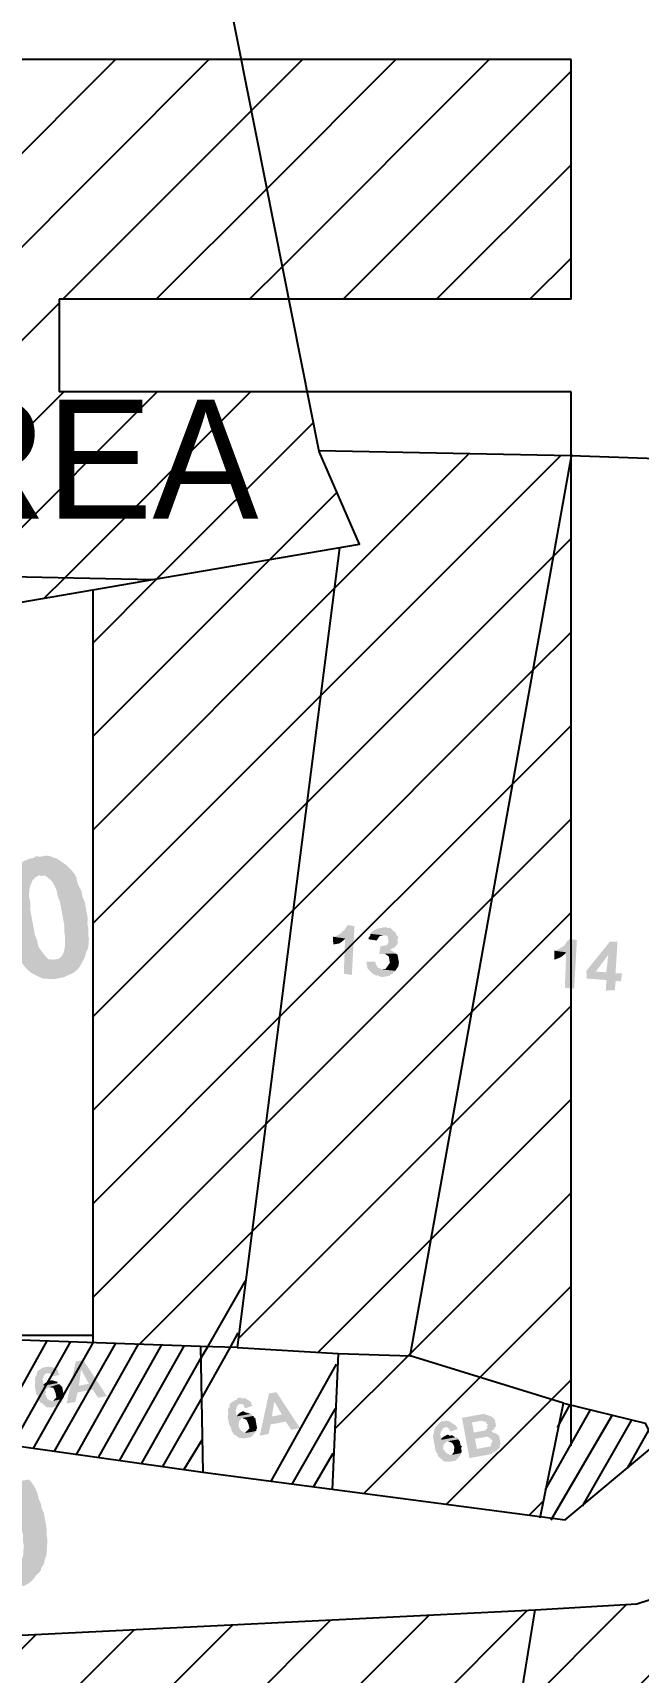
# Model space of a CAD drawing. Header units: metres. Extents: x 297 to 3998, y 336 to 1712.
# Drawn here: x 3292 to 3337.9, y 1241.3 to 1365.4 of the extents above; entities that cross this region are included whole.
import ezdxf

# ---------------------------------------------------------------- set-up
doc = ezdxf.new("R2010")
doc.units = ezdxf.units.M
doc.header["$MEASUREMENT"] = 0
doc.styles.get("Standard").update_dxf_attribs({"font": 'CENSCBK.TTF'})
pattern_1 = [(45, (-2513.5867, 677.9554), (-3.535534, 3.535534), [])]

msp = doc.modelspace()

# ---------------------------------------------------------------- hatches: boundary and pattern name
h = msp.add_hatch()
h.set_pattern_fill('ANSI31', color=2, scale=40, style=0)
h.set_pattern_definition(pattern_1)
h.paths.add_polyline_path([(3307.837, 1363.319), (3218.797, 1363.319), (3217.376, 1336.193), (3223.948, 1336.193), (3223.948, 1313.401), (3252.944, 1315.471), (3255.692, 1324.948), (3301.124, 1323.974), (3316.773, 1326.661), (3313.677, 1333.748), (3313.695, 1333.747), (3312.815, 1338.186), (3294.029, 1338.186), (3294.029, 1345.186), (3311.429, 1345.186)])
h = msp.add_hatch()
h.set_pattern_fill('ANSI31', color=2, scale=40, style=0)
h.set_pattern_definition(pattern_1)
h.paths.add_polyline_path([(3311.429, 1345.186), (3332.777, 1345.186), (3332.777, 1363.319), (3307.837, 1363.319)])
h = msp.add_hatch()
h.set_pattern_fill('ANSI31', color=2, scale=40, style=0)
h.set_pattern_definition(pattern_1)
h.paths.add_polyline_path([(3332.777, 1333.08), (3332.777, 1333.356), (3332.77, 1333.356), (3320.722, 1333.603), (3316.747, 1326.72), (3316.773, 1326.661), (3315.252, 1326.4), (3307.496, 1265.888), (3315.16, 1265.43), (3320.607, 1265.252)], flags=17)
h = msp.add_hatch()
h.set_pattern_fill('ANSI31', color=2, scale=40, style=0)
h.set_pattern_definition(pattern_1)
h.paths.add_polyline_path([(3332.777, 1333.08), (3320.607, 1265.252), (3332.193, 1261.677), (3332.693, 1261.555), (3332.777, 1261.709)])
h = msp.add_hatch()
h.set_pattern_fill('ANSI31', color=2, scale=40, style=0)
h.set_pattern_definition(pattern_1)
h.paths.add_polyline_path([(3315.252, 1326.4), (3301.124, 1323.974), (3296.606, 1323.2), (3296.606, 1266.251), (3304.725, 1265.968), (3305.298, 1265.951), (3305.314, 1265.978), (3308.142, 1270.929)])
h = msp.add_hatch()
h.set_pattern_fill('ANSI31', color=2, scale=40, style=0)
h.set_pattern_definition(pattern_1)
h.paths.add_polyline_path([(3255.692, 1324.948), (3252.944, 1315.471), (3262.904, 1316.945), (3262.858, 1317.416), (3301.124, 1323.974)])
at = {"linetype": 'Continuous'}
for points in [[(3292.281, 1303.051), (3292.108, 1302.92), (3291.822, 1302.868), (3291.364, 1302.685), (3291.018, 1302.424), (3290.672, 1302.164), (3290.457, 1301.73), (3290.224, 1301.392), (3290.121, 1300.881), (3290.001, 1300.465), (3289.994, 1299.971), (3289.986, 1299.478), (3290.074, 1299.002), (3290.066, 1298.508), (3290.154, 1298.032), (3290.242, 1297.556), (3290.425, 1297.098), (3290.512, 1296.622), (3290.583, 1296.241), (3290.618, 1296.05), (3290.765, 1295.782), (3290.948, 1295.324), (3291.209, 1294.978), (3291.47, 1294.632), (3291.713, 1294.382), (3292.051, 1294.149), (3292.484, 1293.933), (3292.805, 1293.796), (3293.203, 1293.771), (3293.602, 1293.746), (3293.983, 1293.816), (3294.363, 1293.886), (3294.727, 1294.051), (3295.09, 1294.217), (3295.436, 1294.477), (3295.669, 1294.815), (3295.884, 1295.249), (3295.962, 1295.362), (3296.022, 1295.57), (3293.719, 1295.244), (3293.624, 1295.226), (3293.226, 1295.251), (3292.983, 1295.502), (3292.722, 1295.848), (3292.462, 1296.193), (3292.374, 1296.669), (3292.191, 1297.128), (3292.121, 1297.509), (3292.051, 1297.889), (3291.998, 1298.175), (3291.928, 1298.556), (3291.84, 1299.032), (3291.848, 1299.526), (3291.76, 1300.002), (3291.767, 1300.495), (3291.888, 1300.911), (3292.025, 1301.232), (3292.276, 1301.475), (3292.544, 1301.623), (3294.924, 1302.061), (3294.811, 1302.139), (3294.568, 1302.389), (3294.343, 1302.545), (3294.117, 1302.7), (3293.892, 1302.855), (3293.684, 1302.916), (3293.363, 1303.053), (3293.06, 1303.096), (3292.774, 1303.043), (3292.584, 1303.008)], [(3294.924, 1302.061), (3292.544, 1301.623), (3292.657, 1301.545), (3292.942, 1301.598), (3293.168, 1301.442), (3293.524, 1301.114), (3293.672, 1300.846), (3293.837, 1300.483), (3293.925, 1300.007), (3294.09, 1299.643), (3294.16, 1299.263), (3294.213, 1298.977), (3294.283, 1298.596), (3294.353, 1298.215), (3294.423, 1297.834), (3294.416, 1297.341), (3294.486, 1296.96), (3294.479, 1296.466), (3294.453, 1296.068), (3294.333, 1295.652), (3294.178, 1295.427), (3294.005, 1295.296), (3293.719, 1295.244), (3296.022, 1295.57), (3296.082, 1295.778), (3296.22, 1296.098), (3296.262, 1296.401), (3296.287, 1296.8), (3296.235, 1297.085), (3296.242, 1297.579), (3296.172, 1297.96), (3296.197, 1298.358), (3296.127, 1298.739), (3296.039, 1299.215), (3295.969, 1299.596), (3295.804, 1299.959), (3295.716, 1300.435), (3295.568, 1300.703), (3295.403, 1301.067), (3295.333, 1301.447), (3295.185, 1301.715), (3295.054, 1301.888)], [(3316.391, 1297.748), (3315.88, 1297.851), (3315.647, 1297.512), (3315.57, 1297.4), (3315.474, 1297.382), (3315.397, 1297.269), (3315.224, 1297.139), (3314.956, 1296.991), (3314.861, 1296.974), (3314.765, 1296.956), (3315.675, 1296.828), (3315.577, 1294.153), (3316.184, 1294.067)], [(3318.669, 1297.675), (3318.574, 1297.658), (3318.288, 1297.605), (3318.098, 1297.57), (3317.829, 1297.422), (3317.657, 1297.292), (3317.579, 1297.179), (3318.584, 1297.069), (3318.887, 1297.026), (3318.939, 1296.741), (3318.957, 1296.646), (3318.975, 1296.55), (3318.897, 1296.438), (3318.819, 1296.325), (3318.724, 1296.307), (3318.438, 1296.255), (3318.343, 1296.237), (3318.258, 1295.631), (3318.544, 1295.684), (3319.531, 1295.669), (3319.418, 1295.746), (3319.4, 1295.841), (3319.305, 1295.824), (3319.193, 1295.902), (3319.08, 1295.979), (3319.348, 1296.127), (3319.443, 1296.145), (3319.521, 1296.257), (3319.598, 1296.37), (3319.676, 1296.483), (3319.659, 1296.578), (3319.641, 1296.673), (3319.623, 1296.768), (3319.701, 1296.881), (3319.684, 1296.976), (3319.571, 1297.054), (3319.553, 1297.149), (3319.536, 1297.244), (3319.423, 1297.322), (3319.067, 1297.65), (3318.972, 1297.633), (3318.877, 1297.615), (3318.764, 1297.693)], [(3314.765, 1296.956), (3314.775, 1296.367), (3315.251, 1296.455), (3315.597, 1296.716), (3315.675, 1296.828)], [(3317.579, 1297.179), (3317.596, 1297.084), (3317.519, 1296.971), (3317.441, 1296.859), (3317.459, 1296.763), (3318.065, 1296.678), (3318.143, 1296.791), (3318.298, 1297.016), (3318.488, 1297.051), (3318.584, 1297.069)], [(3333.218, 1296.714), (3332.612, 1296.799), (3332.629, 1296.704), (3332.534, 1296.686), (3332.456, 1296.574), (3332.379, 1296.461), (3332.301, 1296.348), (3332.223, 1296.235), (3332.128, 1296.218), (3331.955, 1296.088), (3331.687, 1295.94), (3331.592, 1295.922), (3331.497, 1295.905), (3332.406, 1295.777), (3332.309, 1293.101), (3333.01, 1293.033)], [(3336.292, 1296.591), (3335.704, 1296.581), (3333.942, 1294.386), (3333.952, 1293.798), (3335.451, 1293.68), (3335.401, 1292.883), (3336.085, 1292.911), (3336.152, 1293.612), (3336.551, 1293.587), (3336.636, 1294.194), (3336.142, 1294.201), (3334.644, 1294.319), (3335.593, 1295.577)], [(3336.292, 1296.591), (3335.593, 1295.577), (3335.441, 1294.269), (3334.644, 1294.319), (3336.142, 1294.201)], [(3317.965, 1295.085), (3317.281, 1295.057), (3317.298, 1294.962), (3317.316, 1294.867), (3317.369, 1294.581), (3317.612, 1294.331), (3317.742, 1294.158), (3318.063, 1294.02), (3318.158, 1294.037), (3318.271, 1293.96), (3318.479, 1293.9), (3318.669, 1293.935), (3318.764, 1293.952), (3318.859, 1293.97), (3318.955, 1293.987), (3319.05, 1294.005), (3319.127, 1294.118), (3319.318, 1294.153), (3319.3, 1294.248), (3319.396, 1294.265), (3319.473, 1294.378), (3318.469, 1294.488), (3318.148, 1294.626), (3318, 1294.894), (3317.982, 1294.989)], [(3319.531, 1295.669), (3318.544, 1295.684), (3318.639, 1295.701), (3318.752, 1295.623), (3318.977, 1295.468), (3319.03, 1295.182), (3319.047, 1295.087), (3319.065, 1294.992), (3318.987, 1294.879), (3318.832, 1294.654), (3318.754, 1294.541), (3318.659, 1294.523), (3318.564, 1294.506), (3318.469, 1294.488), (3319.473, 1294.378), (3319.551, 1294.491), (3319.706, 1294.716), (3319.749, 1295.02), (3319.714, 1295.21), (3319.661, 1295.496), (3319.644, 1295.591)], [(3331.497, 1295.905), (3331.524, 1295.221), (3331.983, 1295.404), (3332.329, 1295.664), (3332.406, 1295.777)], [(3293.1, 1264.416), (3292.909, 1264.381), (3292.814, 1264.364), (3292.373, 1264.086), (3292.391, 1263.99), (3292.313, 1263.878), (3293.092, 1263.923), (3293.187, 1263.94), (3293.395, 1263.88), (3293.413, 1263.785), (3293.526, 1263.707), (3294.097, 1263.813), (3293.984, 1263.89), (3293.931, 1264.176), (3293.706, 1264.331), (3293.498, 1264.391), (3293.195, 1264.434)], [(3295.861, 1264.925), (3295.289, 1264.82), (3294.596, 1261.64), (3295.262, 1261.763), (3295.425, 1262.482), (3296.567, 1262.693), (3295.527, 1262.993), (3295.698, 1264.206)], [(3295.861, 1264.925), (3295.698, 1264.206), (3296.289, 1263.134), (3295.527, 1262.993), (3296.567, 1262.693), (3296.976, 1262.079), (3297.642, 1262.202)], [(3292.313, 1263.878), (3292.33, 1263.782), (3292.253, 1263.67), (3292.193, 1263.462), (3292.228, 1263.271), (3292.185, 1262.968), (3292.238, 1262.683), (3292.29, 1262.397), (3292.421, 1262.224), (3292.473, 1261.938), (3292.604, 1261.766), (3292.621, 1261.67), (3292.716, 1261.688), (3293.072, 1261.36), (3293.471, 1261.335), (3293.929, 1261.518), (3294.275, 1261.778), (3294.257, 1261.873), (3294.335, 1261.986), (3293.478, 1261.828), (3293.157, 1261.966), (3292.992, 1262.329), (3293.017, 1262.728), (3293.285, 1262.876), (3294.029, 1263.111), (3293.916, 1263.189), (3292.869, 1262.996), (3292.817, 1263.281), (3292.799, 1263.377), (3292.781, 1263.472), (3292.764, 1263.567), (3292.859, 1263.585), (3292.842, 1263.68), (3292.919, 1263.793), (3292.997, 1263.905), (3293.092, 1263.923)], [(3293.293, 1263.369), (3293.025, 1263.221), (3292.852, 1263.091), (3292.869, 1262.996), (3293.916, 1263.189), (3293.899, 1263.284), (3293.691, 1263.344), (3293.483, 1263.404), (3293.388, 1263.387)], [(3294.029, 1263.111), (3293.285, 1262.876), (3293.588, 1262.833), (3293.754, 1262.47), (3293.824, 1262.089), (3293.573, 1261.846), (3293.478, 1261.828), (3294.335, 1261.986), (3294.317, 1262.081), (3294.413, 1262.099), (3294.395, 1262.194), (3294.378, 1262.289), (3294.342, 1262.48), (3294.325, 1262.575), (3294.29, 1262.765), (3294.272, 1262.861), (3294.255, 1262.956), (3294.16, 1262.938), (3294.142, 1263.033)], [(3306.935, 1261.453), (3306.953, 1261.358), (3306.857, 1261.34), (3306.797, 1261.132), (3306.85, 1260.847), (3306.79, 1260.639), (3306.842, 1260.353), (3306.895, 1260.068), (3307.043, 1259.8), (3307.078, 1259.609), (3307.226, 1259.341), (3307.338, 1259.263), (3307.677, 1259.03), (3308.075, 1259.005), (3308.551, 1259.093), (3308.879, 1259.449), (3308.862, 1259.544), (3308.957, 1259.562), (3308.1, 1259.404), (3307.762, 1259.637), (3307.614, 1259.905), (3307.639, 1260.303), (3307.89, 1260.546), (3308.651, 1260.687), (3308.634, 1260.782), (3308.521, 1260.859), (3307.474, 1260.666), (3307.421, 1260.952), (3307.404, 1261.047), (3307.386, 1261.142), (3307.464, 1261.255), (3307.446, 1261.35), (3307.524, 1261.463), (3307.601, 1261.576), (3307.697, 1261.593)], [(3307.704, 1262.087), (3307.514, 1262.052), (3307.531, 1261.957), (3307.436, 1261.939), (3306.995, 1261.661), (3306.917, 1261.548), (3306.935, 1261.453), (3307.697, 1261.593), (3307.792, 1261.611), (3308, 1261.551), (3308.017, 1261.456), (3308.035, 1261.36), (3308.148, 1261.283), (3308.701, 1261.483), (3308.589, 1261.561), (3308.554, 1261.751), (3308.328, 1261.907), (3308.103, 1262.062), (3307.817, 1262.009), (3307.799, 1262.105)], [(3310.483, 1262.501), (3309.911, 1262.395), (3309.218, 1259.216), (3309.884, 1259.339), (3310.047, 1260.058), (3311.189, 1260.268), (3310.132, 1260.664), (3310.32, 1261.782)], [(3310.483, 1262.501), (3310.32, 1261.782), (3310.894, 1260.804), (3310.132, 1260.664), (3311.189, 1260.268), (3311.598, 1259.654), (3312.264, 1259.777)], [(3307.897, 1261.04), (3307.629, 1260.892), (3307.474, 1260.666), (3308.521, 1260.859), (3308.313, 1260.92), (3308.105, 1260.98), (3307.992, 1261.057)], [(3308.651, 1260.687), (3307.89, 1260.546), (3308.21, 1260.408), (3308.376, 1260.045), (3308.428, 1259.76), (3308.178, 1259.516), (3308.1, 1259.404), (3308.957, 1259.562), (3308.939, 1259.657), (3309.017, 1259.77), (3309, 1259.865), (3308.982, 1259.96), (3308.964, 1260.055), (3308.947, 1260.15), (3308.929, 1260.246), (3308.912, 1260.341), (3308.894, 1260.436), (3308.877, 1260.531), (3308.764, 1260.609), (3308.746, 1260.704)], [(3323.191, 1260.314), (3323.095, 1260.296), (3323, 1260.279), (3322.905, 1260.261), (3322.577, 1259.906), (3322.482, 1259.888), (3322.499, 1259.793), (3322.421, 1259.68), (3323.278, 1259.838), (3323.373, 1259.855), (3323.486, 1259.778), (3323.617, 1259.605), (3323.634, 1259.51), (3324.188, 1259.71), (3324.17, 1259.805), (3324.04, 1259.978), (3323.814, 1260.134), (3323.589, 1260.289), (3323.381, 1260.349), (3323.286, 1260.332)], [(3325.761, 1260.788), (3324.523, 1260.56), (3325.085, 1257.513), (3326.227, 1257.723), (3326.513, 1257.776), (3326.799, 1257.829), (3326.781, 1257.924), (3326.876, 1257.941), (3327.144, 1258.089), (3327.395, 1258.332), (3327.377, 1258.428), (3325.646, 1258.207), (3325.506, 1258.969), (3327.219, 1259.284), (3327.107, 1259.362), (3326.994, 1259.44), (3326.899, 1259.422), (3326.786, 1259.5), (3326.768, 1259.595), (3326.864, 1259.613), (3326.941, 1259.725), (3325.418, 1259.445), (3325.278, 1260.206), (3326.896, 1260.505), (3326.879, 1260.6), (3326.783, 1260.582), (3326.766, 1260.677), (3326.671, 1260.66), (3326.558, 1260.738), (3326.35, 1260.798), (3326.255, 1260.78), (3326.237, 1260.875), (3325.856, 1260.805)], [(3326.896, 1260.505), (3325.563, 1260.259), (3326.039, 1260.347), (3326.152, 1260.269), (3326.247, 1260.287), (3326.36, 1260.209), (3326.378, 1260.114), (3326.49, 1260.036), (3326.413, 1259.923), (3326.43, 1259.828), (3326.448, 1259.733), (3326.353, 1259.715), (3326.275, 1259.603), (3325.894, 1259.532), (3325.418, 1259.445), (3326.941, 1259.725), (3327.019, 1259.838), (3327.097, 1259.951), (3327.079, 1260.046), (3327.062, 1260.141), (3327.026, 1260.332), (3327.009, 1260.427)], [(3322.421, 1259.68), (3322.439, 1259.585), (3322.379, 1259.377), (3322.319, 1259.169), (3322.371, 1258.883), (3322.424, 1258.598), (3322.477, 1258.312), (3322.529, 1258.026), (3322.66, 1257.854), (3322.695, 1257.663), (3322.807, 1257.585), (3323.163, 1257.257), (3323.657, 1257.25), (3324.038, 1257.32), (3324.366, 1257.676), (3324.443, 1257.789), (3324.426, 1257.884), (3323.664, 1257.743), (3323.344, 1257.881), (3323.083, 1258.227), (3323.126, 1258.53), (3323.376, 1258.773), (3324.233, 1258.931), (3324.215, 1259.026), (3324.103, 1259.104), (3322.96, 1258.893), (3322.908, 1259.179), (3322.89, 1259.274), (3322.872, 1259.369), (3322.95, 1259.482), (3322.933, 1259.577), (3323.028, 1259.595), (3323.01, 1259.69), (3323.183, 1259.82), (3323.278, 1259.838)], [(3323.384, 1259.267), (3323.115, 1259.119), (3322.943, 1258.989), (3322.96, 1258.893), (3324.103, 1259.104), (3324.007, 1259.086), (3323.782, 1259.242), (3323.591, 1259.207), (3323.479, 1259.284)], [(3327.219, 1259.284), (3325.982, 1259.056), (3326.267, 1259.109), (3326.363, 1259.127), (3326.458, 1259.144), (3326.571, 1259.066), (3326.683, 1258.989), (3326.701, 1258.894), (3326.796, 1258.911), (3326.831, 1258.721), (3326.736, 1258.703), (3326.753, 1258.608), (3326.693, 1258.4), (3326.598, 1258.382), (3325.646, 1258.207), (3327.377, 1258.428), (3327.437, 1258.636), (3327.42, 1258.731), (3327.367, 1259.016), (3327.332, 1259.207)], [(3324.233, 1258.931), (3323.376, 1258.773), (3323.471, 1258.791), (3323.792, 1258.653), (3323.94, 1258.385), (3323.915, 1257.986), (3323.759, 1257.761), (3323.664, 1257.743), (3324.426, 1257.884), (3324.504, 1257.996), (3324.486, 1258.092), (3324.468, 1258.187), (3324.451, 1258.282), (3324.529, 1258.395), (3324.416, 1258.473), (3324.381, 1258.663), (3324.363, 1258.758)], [(3291.717, 1255.893), (3289.146, 1255.419), (3289.242, 1255.437), (3289.45, 1255.376), (3289.848, 1255.351), (3290.186, 1255.118), (3290.447, 1254.773), (3290.612, 1254.409), (3290.647, 1254.219), (3290.717, 1253.838), (3290.805, 1253.362), (3290.702, 1252.851), (3290.469, 1252.513), (3290.314, 1252.287), (3290.141, 1252.157), (3289.856, 1252.104), (3287.493, 1251.571), (3287.623, 1251.398), (3287.754, 1251.225), (3291.276, 1251.874), (3291.311, 1251.683), (3291.286, 1251.285), (3291.356, 1250.904), (3291.331, 1250.506), (3291.306, 1250.108), (3291.169, 1249.787), (3291.031, 1249.466), (3290.78, 1249.223), (3290.322, 1249.04), (3287.959, 1248.506), (3288.107, 1248.238), (3288.333, 1248.083), (3288.463, 1247.91), (3288.784, 1247.772), (3288.991, 1247.712), (3289.407, 1247.592), (3289.901, 1247.584), (3290.204, 1247.542), (3290.49, 1247.595), (3290.775, 1247.647), (3291.139, 1247.813), (3291.424, 1247.865), (3291.692, 1248.013), (3291.865, 1248.143), (3292.116, 1248.386), (3292.271, 1248.612), (3292.522, 1248.855), (3292.677, 1249.08), (3292.659, 1249.176), (3292.815, 1249.401), (3292.892, 1249.514), (3292.935, 1249.817), (3293.073, 1250.138), (3293.098, 1250.536), (3293.123, 1250.934), (3293.148, 1251.333), (3293.078, 1251.714), (3293.103, 1252.112), (3293.033, 1252.493), (3292.945, 1252.969), (3292.875, 1253.35), (3292.709, 1253.713), (3292.639, 1254.094), (3292.474, 1254.457), (3292.404, 1254.838), (3292.238, 1255.201), (3292.09, 1255.469), (3291.96, 1255.642), (3291.83, 1255.815)]]:
    msp.add_hatch(color=0, dxfattribs=at).paths.add_polyline_path(points)
h = msp.add_hatch()
h.set_pattern_fill('ANSI31', color=2, scale=40, style=0)
h.set_pattern_definition(pattern_1)
h.paths.add_polyline_path([(3320.607, 1265.252), (3315.16, 1265.43), (3314.702, 1255.164), (3330.468, 1253.092), (3332.193, 1261.677)])
h = msp.add_hatch()
h.set_pattern_fill('ANSI31', color=2, scale=40, style=0)
h.set_pattern_definition(pattern_1)
h.paths.add_polyline_path([(3355.991, 1227.081), (3359.135, 1250.563), (3352.957, 1251.428), (3337.758, 1246.483), (3330.056, 1246.026), (3327.291, 1228.978), (3333.4, 1227.347), (3331.31, 1217.315), (3343.114, 1213.092), (3349.343, 1211.877)])
h.paths.add_polyline_path([(3347.793, 1244.864), (3348.236, 1247.8), (3354.75, 1246.638), (3354.324, 1243.607)], flags=16)
h = msp.add_hatch()
h.set_pattern_fill('ANSI31', color=2, scale=40, style=0)
h.set_pattern_definition(pattern_1)
h.paths.add_polyline_path([(3314.509, 1222.488), (3324.638, 1219.335), (3327.291, 1228.978), (3330.056, 1246.026), (3288.593, 1243.997), (3287.123, 1235.949), (3296.241, 1232.412), (3303.75, 1227.987)])

# ---------------------------------------------------------------- linework, layer by layer
at = {"color": 2}
for p, q in [((3332.777, 1363.319), (3184.256, 1363.319)), ((3332.777, 1345.186), (3332.777, 1363.319)), ((3332.777, 1345.186), (3294.029, 1345.186)), ((3294.029, 1345.186), (3294.029, 1338.186)), ((3332.777, 1338.186), (3294.029, 1338.186)), ((3332.777, 1258.448), (3332.777, 1338.186)), ((3296.606, 1266.251), (3296.606, 1323.2)), ((3278.988, 1266.817), (3296.606, 1266.817))]:
    msp.add_line(p, q, dxfattribs=at)
at = {"color": 7, "linetype": 'ByBlock'}
for points in [[(3189.869, 1316.6), (3213.531, 1312.658), (3252.944, 1315.471), (3255.692, 1324.948), (3301.124, 1323.974), (3316.773, 1326.661), (3313.709, 1333.676), (3306.936, 1367.865), (3302.464, 1376.001), (3295.202, 1372.009)], [(3313.695, 1333.747), (3332.77, 1333.356), (3348.615, 1332.824), (3354.975, 1332.61), (3361.671, 1329.815), (3371.909, 1325.008), (3373.766, 1304.939), (3404.621, 1300.288)], [(3214.085, 1246.608), (3238.999, 1248.748), (3252.757, 1249.895), (3266.387, 1253.391), (3269.225, 1254.012), (3285.804, 1259.134), (3304.903, 1256.452), (3332.336, 1252.847), (3339.171, 1258.533)], [(3214.652, 1241.024), (3254.121, 1237.152), (3259.369, 1236.533), (3263.599, 1242.344), (3288.593, 1243.997), (3330.056, 1246.026), (3337.758, 1246.483), (3352.957, 1251.428), (3359.888, 1250.457), (3363.87, 1249.955)]]:
    msp.add_lwpolyline(points, dxfattribs=at)
at = {"color": 0, "linetype": 'Continuous'}
for points in [[(3307.496, 1265.888), (3315.16, 1265.43), (3320.607, 1265.252), (3332.845, 1333.462)], [(3315.25, 1326.38), (3307.496, 1265.888), (3304.725, 1265.968), (3285.405, 1266.641), (3285.024, 1266.571), (3275.879, 1267.051)], [(3262.858, 1317.416), (3301.124, 1323.974)], [(3304.71, 1264.981), (3305.314, 1265.978), (3308.142, 1270.929)], [(3304.778, 1261.942), (3307.002, 1265.895), (3307.589, 1266.988)], [(3288.836, 1258.709), (3293.13, 1266.391)], [(3290.464, 1258.418), (3294.913, 1266.326)], [(3292.075, 1258.223), (3296.602, 1266.243)], [(3293.686, 1258.027), (3298.291, 1266.16)], [(3295.315, 1257.737), (3300.057, 1266.191)], [(3297.021, 1257.559), (3301.841, 1266.126)], [(3298.632, 1257.364), (3303.53, 1266.043)], [(3304.725, 1265.968), (3304.903, 1256.452)], [(3315.16, 1265.43), (3314.7, 1255.107)], [(3332.193, 1261.677), (3320.607, 1265.252)], [(3300.261, 1257.073), (3304.71, 1264.981)], [(3310.057, 1255.728), (3315.015, 1264.615)], [(3337.036, 1256.762), (3338.674, 1259.623), (3341.814, 1265.025)], [(3301.872, 1256.878), (3304.778, 1261.942)], [(3330.447, 1252.988), (3332.193, 1261.677), (3338.379, 1260.159), (3339.171, 1258.533)], [(3331.747, 1259.823), (3332.704, 1261.575)], [(3311.668, 1255.533), (3314.945, 1261.256)], [(3330.84, 1255.128), (3334.255, 1261.171)], [(3331.261, 1252.843), (3335.901, 1260.786)], [(3333.631, 1253.87), (3337.357, 1260.365)], [(3303.483, 1256.683), (3304.846, 1258.902)], [(3313.279, 1255.338), (3314.78, 1257.878)], [(3314.509, 1222.488), (3324.638, 1219.335), (3327.291, 1228.978), (3330.056, 1246.026)]]:
    msp.add_lwpolyline(points, dxfattribs=at)
at = {"color": 1, "linetype": 'ByBlock'}
msp.add_circle((3312.782, 1009.358), 500, dxfattribs=at)

# ---------------------------------------------------------------- texts
at = {"color": 4, "linetype": 'Continuous'}
msp.add_text('BUILDUP AREA ', height=9, dxfattribs=at).set_placement((3220.841, 1328.592))

doc.saveas('drawing.dxf')
